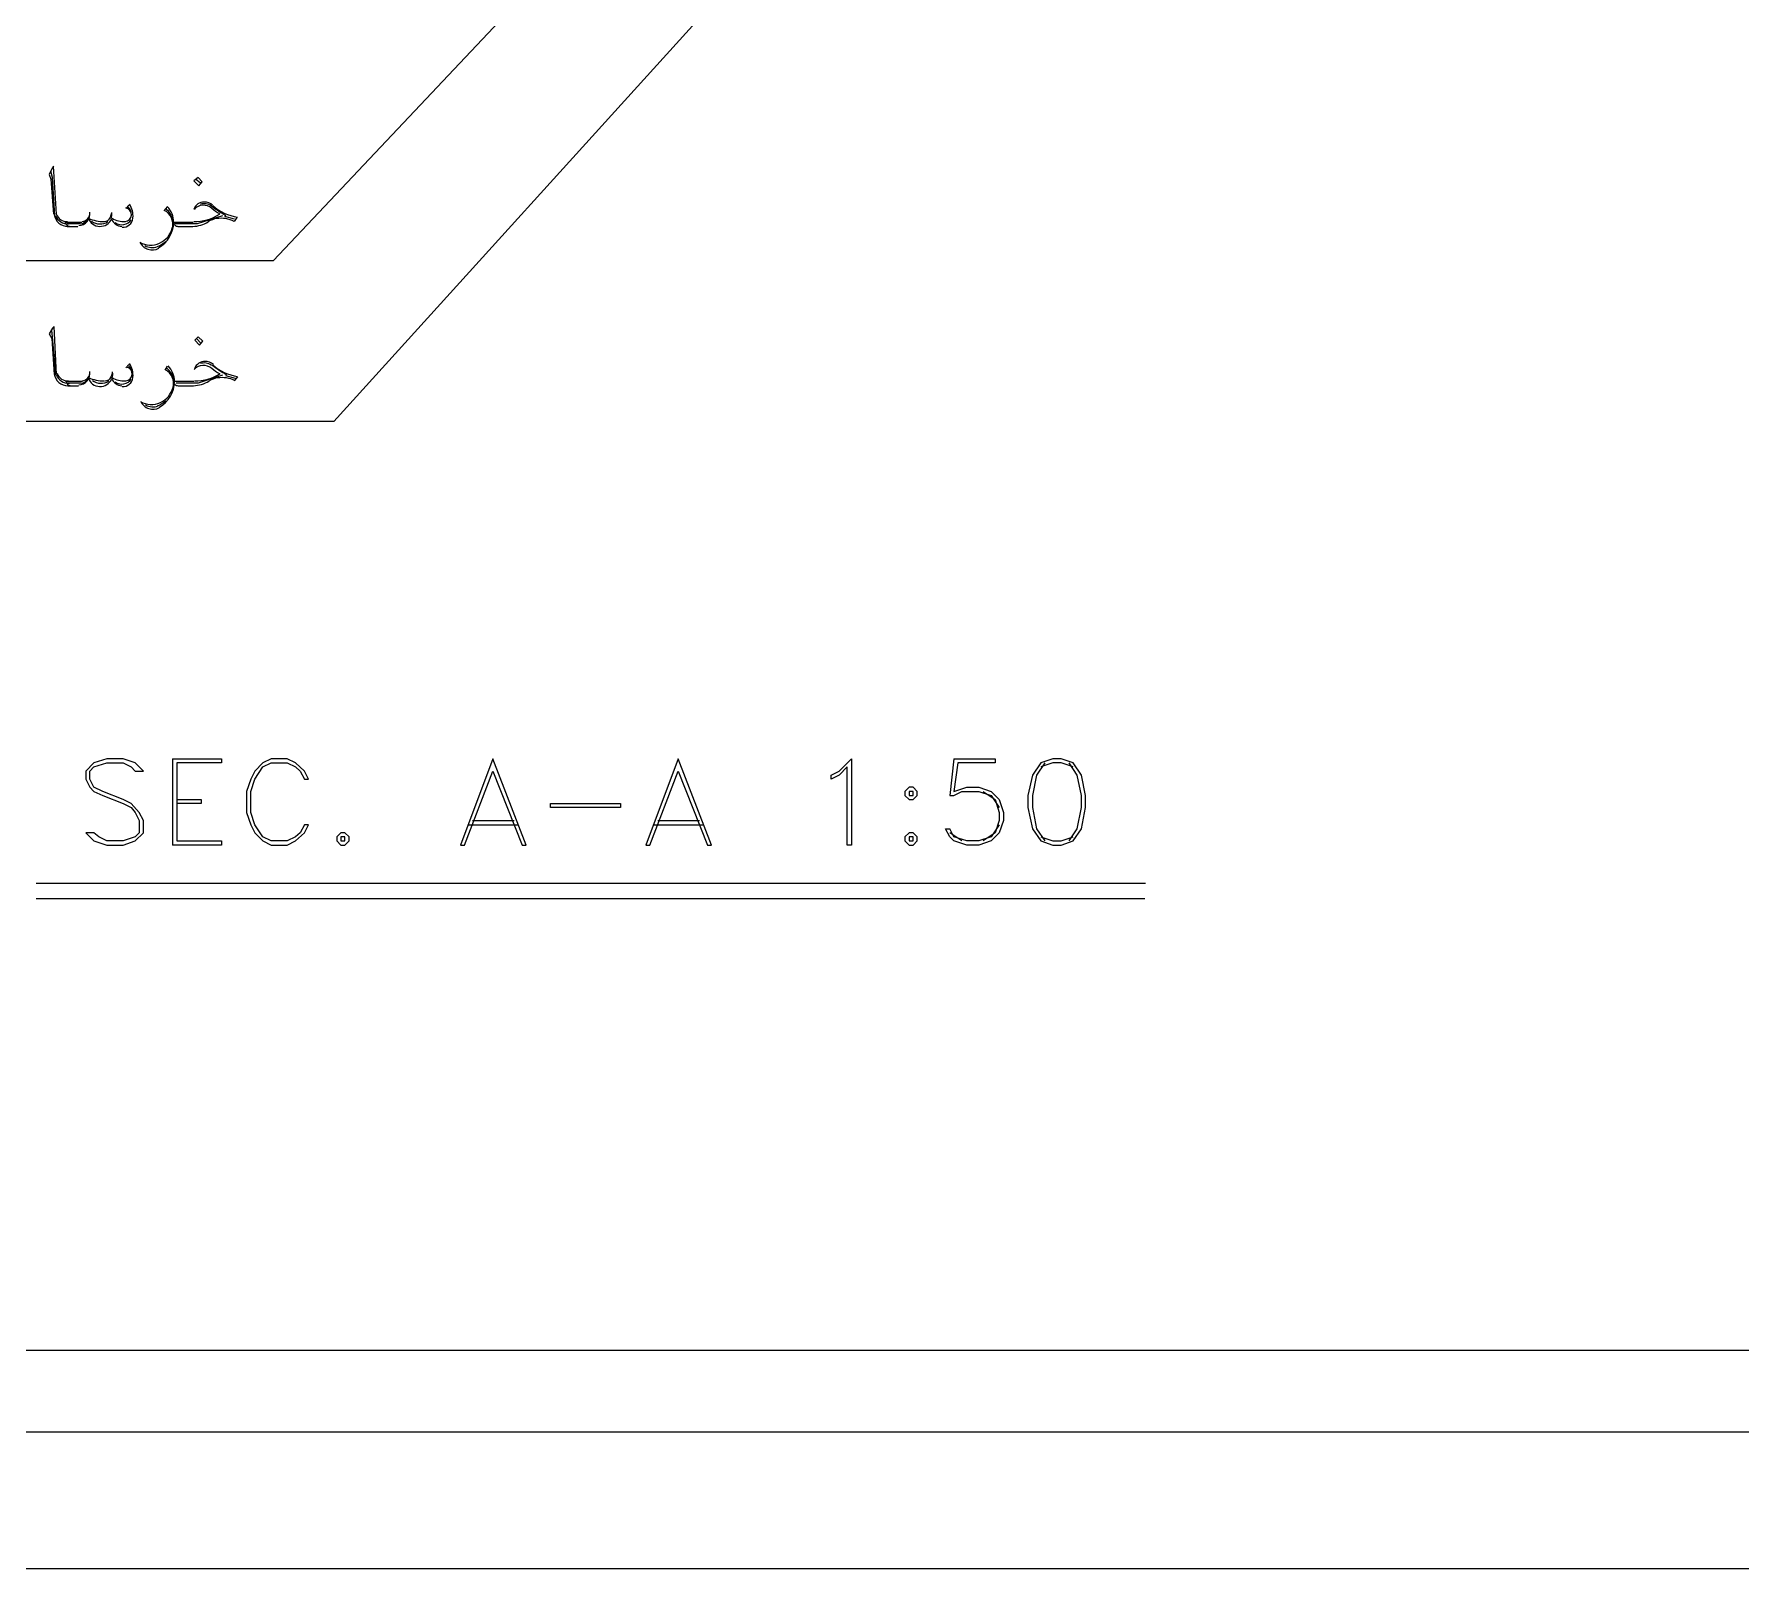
# Model space of a CAD drawing. Header units: millimetres. Extents: x -23396 to 106750, y 116 to 66281.
# Drawn here: x 28197 to 34447, y 116 to 5735 of the extents above; entities that cross this region are included whole.
import ezdxf

# ---------------------------------------------------------------- set-up
doc = ezdxf.new("R2010")
doc.units = ezdxf.units.MM

# ---------------------------------------------------------------- blocks, each defined once
blk = doc.blocks.new('U10U10 SEC')
at = {"color": 0}
for p, q in [((15364.73013568263, -756.6850000002887), (16238.880135683, 170.4050000000279)), ((15521.33013568179, -1175.82000000053), (16574.5226320111, -13.71500000008382)), ((14786.8801356823, -517.5199999997857), (14780.53013568221, -532.3349999997299)), ((14780.53013568221, -532.3349999997299), (14784.73013568146, -545.0150000012945)), ((14788.98013568193, -540.8200000005309), (14784.73013568146, -523.8699999998789)), ((14791.08013568272, -511.184999999823), (14786.8801356823, -517.5199999997857)), ((14799.58013568133, -636.0350000008475), (14791.08013568272, -511.184999999823)), ((14784.73013568146, -545.0150000012945), (14791.08013568272, -636.0350000008475)), ((14795.33013568202, -640.2299999992829), (14788.98013568193, -540.8200000005309)), ((15167.88013568207, -540.8200000005309), (15157.28013568268, -549.2150000005494)), ((15157.28013568268, -549.2150000005494), (15169.98013568286, -561.9700000004377)), ((15174.23013568216, -555.6199999980163), (15161.53013568198, -545.0150000012945)), ((15178.43013568258, -551.3500000012572), (15167.88013568207, -540.8200000005309)), ((15169.98013568286, -561.9700000004377), (15178.43013568258, -551.3500000012572)), ((14987.93013568212, -612.7500000002328), (14979.48013568123, -621.2150000000838)), ((15087.43013568165, -617.0199999993201), (15078.98013568193, -627.565000000177)), ((14865.18013568189, -657.1849999984261), (14820.7301356824, -657.1849999984261)), ((14860.93013568258, -661.4499999990221), (14827.08013568249, -661.4499999990221)), ((15155.18013568305, -657.1849999984261), (15102.23013568263, -657.1849999984261)), ((15165.7301356824, -661.4499999990221), (15108.58013568272, -661.4499999990221)), ((15231.38013568184, -640.2299999992829), (15165.7301356824, -661.4499999990221)), ((15263.1301356823, -648.7150000000838), (15237.73013568193, -642.3649999999907)), ((15263.1301356823, -655.0500000000465), (15269.4801356824, -644.4999999983702)), ((14827.08013568249, -667.7999999991152), (14839.78013568151, -667.7999999991152)), ((14833.43013568258, -667.7999999991152), (14854.58013568249, -667.7999999991152)), ((15114.93013568165, -667.7999999991152), (15153.03013568221, -667.7999999991152)), ((13781.43013568305, -756.6850000002887), (15364.73013568263, -756.6850000002887)), ((14788.98013568193, -932.3850000009406), (14780.53013568221, -947.1999999985565)), ((14793.2301356824, -928.114999999525), (14788.98013568193, -932.3850000009406)), ((14799.58013568133, -1053.035000000382), (14793.2301356824, -928.114999999525)), ((14780.53013568221, -947.1999999985565), (14786.8801356823, -959.8649999999906)), ((14788.98013568193, -955.669999999227), (14786.8801356823, -938.7150000000838)), ((14786.8801356823, -959.8649999999906), (14793.2301356824, -1053.035000000382)), ((14797.43013568282, -1055.169999998761), (14788.98013568193, -955.669999999227)), ((15167.88013568207, -955.669999999227), (15159.38013568231, -964.1550000000279)), ((15159.38013568231, -964.1550000000279), (15172.08013568249, -976.8150000006427)), ((15176.33013568179, -972.5500000000465), (15163.63013568277, -959.8649999999906)), ((15180.58013568342, -966.2150000000838), (15167.88013568207, -955.669999999227)), ((15172.08013568249, -976.8150000006427), (15180.58013568342, -966.2150000000838)), ((14987.93013568212, -1027.599999998929), (14979.48013568123, -1036.08499999973)), ((15087.43013568165, -1031.870000000344), (15081.08013568156, -1042.415000001201)), ((15231.38013568184, -1055.169999998761), (15167.88013568207, -1076.320000000996)), ((15265.2301356831, -1063.56499999878), (15239.83013568272, -1057.234999999637)), ((15263.1301356823, -1069.985000001034), (15271.58013568203, -1059.364999999525)), ((14867.28013568268, -1072.049999999581), (14822.83013568319, -1072.049999999581)), ((14863.08013568226, -1076.320000000996), (14829.18013568212, -1076.320000000996)), ((14829.18013568212, -1082.65000000014), (14841.8801356823, -1082.65000000014)), ((14835.53013568221, -1082.65000000014), (14856.73013568217, -1082.65000000014)), ((15157.28013568268, -1072.049999999581), (15104.3801356823, -1072.049999999581)), ((15167.88013568207, -1076.320000000996), (15110.73013568123, -1076.320000000996)), ((15117.08013568249, -1082.65000000014), (15155.18013568305, -1082.65000000014)), ((15521.33013568179, -1175.82000000053), (13764.53013568128, -1175.82000000053)), ((14896.4801356831, -2064.784999998519), (14875.28013568314, -2085.935000000755)), ((14875.28013568314, -2085.935000000755), (14875.28013568314, -2107.079999999842)), ((14885.88013568254, -2085.935000000755), (14896.4801356831, -2075.405000000028)), ((14885.88013568254, -2107.079999999842), (14885.88013568254, -2085.935000000755)), ((14930.33013568203, -2054.164999999339), (14896.4801356831, -2064.784999998519)), ((14896.4801356831, -2075.405000000028), (14930.33013568203, -2064.784999998519)), ((14972.68013568189, -2054.164999999339), (14930.33013568203, -2054.164999999339)), ((14930.33013568203, -2064.784999998519), (14972.68013568189, -2064.784999998519)), ((15004.43013568235, -2064.784999998519), (14972.68013568189, -2054.164999999339)), ((14972.68013568189, -2064.784999998519), (14993.83013568179, -2075.405000000028)), ((14993.83013568179, -2075.405000000028), (15004.43013568235, -2085.935000000755)), ((15025.58013568226, -2085.935000000755), (15004.43013568235, -2064.784999998519)), ((15004.43013568235, -2085.935000000755), (15025.58013568226, -2085.935000000755)), ((15101.78013568221, -2054.164999999339), (15101.78013568221, -2278.58499999973)), ((15101.78013568221, -2054.164999999339), (15228.78013568174, -2054.164999999339)), ((15112.38013568277, -2064.784999998519), (15112.38013568277, -2267.984999999171)), ((15228.78013568174, -2064.784999998519), (15112.38013568277, -2064.784999998519)), ((15228.78013568174, -2054.164999999339), (15228.78013568174, -2064.784999998519)), ((15315.58013568226, -2085.935000000755), (15304.9801356817, -2107.079999999842)), ((15336.73013568216, -2064.784999998519), (15315.58013568226, -2085.935000000755)), ((15315.58013568226, -2107.079999999842), (15336.73013568216, -2075.405000000028)), ((15357.88013568323, -2054.164999999339), (15336.73013568216, -2064.784999998519)), ((15336.73013568216, -2075.405000000028), (15357.88013568323, -2064.784999998519)), ((15400.23013568193, -2054.164999999339), (15357.88013568323, -2054.164999999339)), ((15357.88013568323, -2064.784999998519), (15400.23013568193, -2064.784999998519)), ((15421.38013568184, -2064.784999998519), (15400.23013568193, -2054.164999999339)), ((15400.23013568193, -2064.784999998519), (15421.38013568184, -2075.405000000028)), ((15444.68013568142, -2085.935000000755), (15421.38013568184, -2064.784999998519)), ((15421.38013568184, -2075.405000000028), (15434.08013568202, -2085.935000000755)), ((15434.08013568202, -2085.935000000755), (15444.68013568142, -2107.079999999842)), ((15455.28013568198, -2107.079999999842), (15444.68013568142, -2085.935000000755)), ((15935.73013568123, -2054.164999999339), (15851.08013568156, -2278.58499999973)), ((15861.68013568212, -2278.58499999973), (15935.73013568123, -2085.935000000755)), ((16022.53013568174, -2278.58499999973), (15935.73013568123, -2054.164999999339)), ((15935.73013568123, -2085.935000000755), (16011.93013568119, -2278.58499999973)), ((16418.33013568133, -2054.164999999339), (16333.68013568165, -2278.58499999973)), ((16344.28013568221, -2278.58499999973), (16418.33013568133, -2085.935000000755)), ((16505.13013568184, -2278.58499999973), (16418.33013568133, -2054.164999999339)), ((16418.33013568133, -2085.935000000755), (16494.53013568128, -2278.58499999973)), ((16816.28013568174, -2096.550000001444), (16837.43013568165, -2085.935000000755)), ((16837.43013568165, -2085.935000000755), (16869.18013568212, -2054.164999999339)), ((16858.63013568277, -2075.405000000028), (16837.43013568165, -2096.550000001444)), ((16858.63013568277, -2278.58499999973), (16858.63013568277, -2075.405000000028)), ((16869.18013568212, -2054.164999999339), (16869.18013568212, -2278.58499999973)), ((17135.88013568254, -2054.164999999339), (17125.33013568202, -2149.470000000438)), ((17135.88013568254, -2054.164999999339), (17243.83013568179, -2054.164999999339)), ((17146.48013568309, -2064.784999998519), (17135.88013568254, -2138.850000001257)), ((17243.83013568179, -2064.784999998519), (17146.48013568309, -2064.784999998519)), ((17243.83013568179, -2054.164999999339), (17243.83013568179, -2064.784999998519)), ((17362.38013568277, -2064.784999998519), (17341.23013568286, -2096.550000001444)), ((17372.98013568333, -2064.784999998519), (17351.78013568221, -2096.550000001444)), ((17394.13013568207, -2054.164999999339), (17362.38013568277, -2064.784999998519)), ((17394.13013568207, -2064.784999998519), (17362.38013568277, -2075.405000000028)), ((17415.28013568198, -2054.164999999339), (17394.13013568207, -2054.164999999339)), ((17415.28013568198, -2064.784999998519), (17394.13013568207, -2064.784999998519)), ((17447.03013568244, -2064.784999998519), (17415.28013568198, -2054.164999999339)), ((17447.03013568244, -2075.405000000028), (17415.28013568198, -2064.784999998519)), ((17457.630135683, -2096.550000001444), (17436.48013568193, -2064.784999998519)), ((17468.2301356824, -2096.550000001444), (17447.03013568244, -2064.784999998519)), ((14875.28013568314, -2107.079999999842), (14885.88013568254, -2128.320000000531)), ((14896.4801356831, -2128.320000000531), (14885.88013568254, -2107.079999999842)), ((14885.88013568254, -2128.320000000531), (14896.4801356831, -2138.850000001257)), ((14919.73013568263, -2138.850000001257), (14896.4801356831, -2128.320000000531)), ((15304.9801356817, -2107.079999999842), (15294.3801356823, -2138.850000001257)), ((15304.9801356817, -2138.850000001257), (15315.58013568226, -2107.079999999842)), ((15444.68013568142, -2107.079999999842), (15455.28013568198, -2107.079999999842)), ((16837.43013568165, -2096.550000001444), (16816.28013568174, -2107.079999999842)), ((16816.28013568174, -2107.079999999842), (16816.28013568174, -2096.550000001444)), ((17019.4801356824, -2128.320000000531), (17008.88013568184, -2138.850000001257)), ((17030.08013568296, -2128.320000000531), (17019.4801356824, -2128.320000000531)), ((17040.6301356823, -2138.850000001257), (17030.08013568296, -2128.320000000531)), ((17135.88013568254, -2138.850000001257), (17169.78013568268, -2128.320000000531)), ((17169.78013568268, -2128.320000000531), (17201.53013568314, -2128.320000000531)), ((17201.53013568314, -2128.320000000531), (17233.28013568128, -2138.850000001257)), ((17341.23013568286, -2096.550000001444), (17328.53013568151, -2149.470000000438)), ((17351.78013568221, -2096.550000001444), (17341.23013568286, -2149.470000000438)), ((17468.2301356824, -2149.470000000438), (17457.630135683, -2096.550000001444)), ((17478.78013568175, -2149.470000000438), (17468.2301356824, -2096.550000001444)), ((14896.4801356831, -2138.850000001257), (14919.73013568263, -2149.470000000438)), ((14972.68013568189, -2160.000000001164), (14919.73013568263, -2138.850000001257)), ((14919.73013568263, -2149.470000000438), (14972.68013568189, -2170.614999999525)), ((14993.83013568179, -2170.614999999525), (14972.68013568189, -2160.000000001164)), ((14972.68013568189, -2170.614999999525), (14993.83013568179, -2181.234999998705)), ((15014.98013568286, -2193.90000000014), (14993.83013568179, -2170.614999999525)), ((15112.38013568277, -2160.000000001164), (15175.88013568254, -2160.000000001164)), ((15175.88013568254, -2170.614999999525), (15112.38013568277, -2170.614999999525)), ((15175.88013568254, -2160.000000001164), (15175.88013568254, -2170.614999999525)), ((15294.3801356823, -2138.850000001257), (15294.3801356823, -2193.90000000014)), ((15304.9801356817, -2193.90000000014), (15304.9801356817, -2138.850000001257)), ((16086.03013568268, -2181.234999998705), (16086.03013568268, -2170.614999999525)), ((16086.03013568268, -2170.614999999525), (16268.08013568342, -2170.614999999525)), ((16268.08013568342, -2170.614999999525), (16268.08013568342, -2181.234999998705)), ((17008.88013568184, -2138.850000001257), (17008.88013568184, -2149.470000000438)), ((17008.88013568184, -2149.470000000438), (17019.4801356824, -2160.000000001164)), ((17019.4801356824, -2138.850000001257), (17019.4801356824, -2149.470000000438)), ((17030.08013568296, -2138.850000001257), (17019.4801356824, -2138.850000001257)), ((17019.4801356824, -2149.470000000438), (17030.08013568296, -2149.470000000438)), ((17019.4801356824, -2160.000000001164), (17030.08013568296, -2160.000000001164)), ((17030.08013568296, -2149.470000000438), (17030.08013568296, -2138.850000001257)), ((17030.08013568296, -2160.000000001164), (17040.6301356823, -2149.470000000438)), ((17040.6301356823, -2149.470000000438), (17040.6301356823, -2138.850000001257)), ((17125.33013568202, -2149.470000000438), (17135.88013568254, -2149.470000000438)), ((17135.88013568254, -2149.470000000438), (17157.08013568249, -2138.850000001257)), ((17157.08013568249, -2138.850000001257), (17201.53013568314, -2138.850000001257)), ((17201.53013568314, -2138.850000001257), (17233.28013568128, -2149.470000000438)), ((17212.08013568133, -2138.850000001257), (17243.83013568179, -2160.000000001164)), ((17233.28013568128, -2138.850000001257), (17254.43013568235, -2160.000000001164)), ((17233.28013568128, -2149.470000000438), (17254.43013568235, -2181.234999998705)), ((17243.83013568179, -2160.000000001164), (17254.43013568235, -2193.90000000014)), ((17254.43013568235, -2160.000000001164), (17265.03013568174, -2193.90000000014)), ((17328.53013568151, -2149.470000000438), (17328.53013568151, -2181.234999998705)), ((17341.23013568286, -2149.470000000438), (17341.23013568286, -2181.234999998705)), ((17468.2301356824, -2181.234999998705), (17468.2301356824, -2149.470000000438)), ((17478.78013568175, -2181.234999998705), (17478.78013568175, -2149.470000000438)), ((14993.83013568179, -2181.234999998705), (15004.43013568235, -2193.90000000014)), ((15004.43013568235, -2193.90000000014), (15014.98013568286, -2215.065000000177)), ((15025.58013568226, -2215.065000000177), (15014.98013568286, -2193.90000000014)), ((15014.98013568286, -2215.065000000177), (15014.98013568286, -2246.815000000643)), ((15025.58013568226, -2246.815000000643), (15025.58013568226, -2215.065000000177)), ((15294.3801356823, -2193.90000000014), (15304.9801356817, -2225.669999999227)), ((15315.58013568226, -2225.669999999227), (15304.9801356817, -2193.90000000014)), ((15882.83013568202, -2215.065000000177), (15990.78013568244, -2215.065000000177)), ((16268.08013568342, -2181.234999998705), (16086.03013568268, -2181.234999998705)), ((16365.43013568212, -2215.065000000177), (16473.38013568254, -2215.065000000177)), ((17254.43013568235, -2215.065000000177), (17243.83013568179, -2246.815000000643)), ((17254.43013568235, -2193.90000000014), (17254.43013568235, -2215.065000000177)), ((17265.03013568174, -2215.065000000177), (17254.43013568235, -2246.815000000643)), ((17265.03013568174, -2193.90000000014), (17265.03013568174, -2215.065000000177)), ((17328.53013568151, -2181.234999998705), (17341.23013568286, -2236.215000000084)), ((17341.23013568286, -2181.234999998705), (17351.78013568221, -2236.215000000084)), ((17457.630135683, -2236.215000000084), (17468.2301356824, -2181.234999998705)), ((17468.2301356824, -2236.215000000084), (17478.78013568175, -2181.234999998705)), ((14875.28013568314, -2246.815000000643), (14896.4801356831, -2267.984999999171)), ((14896.4801356831, -2246.815000000643), (14875.28013568314, -2246.815000000643)), ((14909.18013568212, -2257.434999999823), (14896.4801356831, -2246.815000000643)), ((14930.33013568203, -2267.984999999171), (14909.18013568212, -2257.434999999823)), ((15004.43013568235, -2257.434999999823), (14972.68013568189, -2267.984999999171)), ((15004.43013568235, -2267.984999999171), (15025.58013568226, -2246.815000000643)), ((15014.98013568286, -2246.815000000643), (15004.43013568235, -2257.434999999823)), ((15304.9801356817, -2225.669999999227), (15315.58013568226, -2246.815000000643)), ((15336.73013568216, -2257.434999999823), (15315.58013568226, -2225.669999999227)), ((15315.58013568226, -2246.815000000643), (15336.73013568216, -2267.984999999171)), ((15357.88013568323, -2267.984999999171), (15336.73013568216, -2257.434999999823)), ((15421.38013568184, -2257.434999999823), (15400.23013568193, -2267.984999999171)), ((15434.08013568202, -2246.815000000643), (15421.38013568184, -2257.434999999823)), ((15421.38013568184, -2267.984999999171), (15444.68013568142, -2246.815000000643)), ((15444.68013568142, -2225.669999999227), (15434.08013568202, -2246.815000000643)), ((15455.28013568198, -2225.669999999227), (15444.68013568142, -2225.669999999227)), ((15444.68013568142, -2246.815000000643), (15455.28013568198, -2225.669999999227)), ((15539.93013568165, -2246.815000000643), (15529.33013568109, -2257.434999999823)), ((15529.33013568109, -2257.434999999823), (15529.33013568109, -2267.984999999171)), ((15550.53013568221, -2246.815000000643), (15539.93013568165, -2246.815000000643)), ((15539.93013568165, -2257.434999999823), (15539.93013568165, -2267.984999999171)), ((15550.53013568221, -2257.434999999823), (15539.93013568165, -2257.434999999823)), ((15561.08013568156, -2257.434999999823), (15550.53013568221, -2246.815000000643)), ((15550.53013568221, -2267.984999999171), (15550.53013568221, -2257.434999999823)), ((15561.08013568156, -2267.984999999171), (15561.08013568156, -2257.434999999823)), ((15872.23013568147, -2225.669999999227), (16001.380135683, -2225.669999999227)), ((16354.83013568156, -2225.669999999227), (16483.9801356831, -2225.669999999227)), ((17019.4801356824, -2246.815000000643), (17008.88013568184, -2257.434999999823)), ((17008.88013568184, -2257.434999999823), (17008.88013568184, -2267.984999999171)), ((17030.08013568296, -2246.815000000643), (17019.4801356824, -2246.815000000643)), ((17019.4801356824, -2257.434999999823), (17019.4801356824, -2267.984999999171)), ((17030.08013568296, -2257.434999999823), (17019.4801356824, -2257.434999999823)), ((17040.6301356823, -2257.434999999823), (17030.08013568296, -2246.815000000643)), ((17030.08013568296, -2267.984999999171), (17030.08013568296, -2257.434999999823)), ((17040.6301356823, -2267.984999999171), (17040.6301356823, -2257.434999999823)), ((17125.33013568202, -2257.434999999823), (17114.73013568263, -2236.215000000084)), ((17114.73013568263, -2236.215000000084), (17125.33013568202, -2236.215000000084)), ((17135.88013568254, -2257.434999999823), (17125.33013568202, -2236.215000000084)), ((17157.08013568249, -2267.984999999171), (17125.33013568202, -2246.815000000643)), ((17135.88013568254, -2267.984999999171), (17125.33013568202, -2257.434999999823)), ((17169.78013568268, -2267.984999999171), (17135.88013568254, -2257.434999999823)), ((17233.28013568128, -2257.434999999823), (17201.53013568314, -2267.984999999171)), ((17243.83013568179, -2246.815000000643), (17212.08013568133, -2267.984999999171)), ((17254.43013568235, -2225.669999999227), (17233.28013568128, -2257.434999999823)), ((17254.43013568235, -2246.815000000643), (17233.28013568128, -2267.984999999171)), ((17341.23013568286, -2236.215000000084), (17362.38013568277, -2267.984999999171)), ((17351.78013568221, -2236.215000000084), (17372.98013568333, -2267.984999999171)), ((17362.38013568277, -2257.434999999823), (17394.13013568207, -2267.984999999171)), ((17415.28013568198, -2267.984999999171), (17447.03013568244, -2257.434999999823)), ((17436.48013568193, -2267.984999999171), (17457.630135683, -2236.215000000084)), ((17447.03013568244, -2267.984999999171), (17468.2301356824, -2236.215000000084)), ((14896.4801356831, -2267.984999999171), (14930.33013568203, -2278.58499999973)), ((14972.68013568189, -2267.984999999171), (14930.33013568203, -2267.984999999171)), ((14930.33013568203, -2278.58499999973), (14972.68013568189, -2278.58499999973)), ((14972.68013568189, -2278.58499999973), (15004.43013568235, -2267.984999999171)), ((15228.78013568174, -2278.58499999973), (15101.78013568221, -2278.58499999973)), ((15112.38013568277, -2267.984999999171), (15228.78013568174, -2267.984999999171)), ((15228.78013568174, -2267.984999999171), (15228.78013568174, -2278.58499999973)), ((15336.73013568216, -2267.984999999171), (15357.88013568323, -2278.58499999973)), ((15400.23013568193, -2267.984999999171), (15357.88013568323, -2267.984999999171)), ((15357.88013568323, -2278.58499999973), (15400.23013568193, -2278.58499999973)), ((15400.23013568193, -2278.58499999973), (15421.38013568184, -2267.984999999171)), ((15529.33013568109, -2267.984999999171), (15539.93013568165, -2278.58499999973)), ((15539.93013568165, -2267.984999999171), (15550.53013568221, -2267.984999999171)), ((15539.93013568165, -2278.58499999973), (15550.53013568221, -2278.58499999973)), ((15550.53013568221, -2278.58499999973), (15561.08013568156, -2267.984999999171)), ((15851.08013568156, -2278.58499999973), (15861.68013568212, -2278.58499999973)), ((16011.93013568119, -2278.58499999973), (16022.53013568174, -2278.58499999973)), ((16333.68013568165, -2278.58499999973), (16344.28013568221, -2278.58499999973)), ((16494.53013568128, -2278.58499999973), (16505.13013568184, -2278.58499999973)), ((16869.18013568212, -2278.58499999973), (16858.63013568277, -2278.58499999973)), ((17008.88013568184, -2267.984999999171), (17019.4801356824, -2278.58499999973)), ((17019.4801356824, -2267.984999999171), (17030.08013568296, -2267.984999999171)), ((17019.4801356824, -2278.58499999973), (17030.08013568296, -2278.58499999973)), ((17030.08013568296, -2278.58499999973), (17040.6301356823, -2267.984999999171)), ((17169.78013568268, -2278.58499999973), (17135.88013568254, -2267.984999999171)), ((17201.53013568314, -2267.984999999171), (17169.78013568268, -2267.984999999171)), ((17201.53013568314, -2278.58499999973), (17169.78013568268, -2278.58499999973)), ((17233.28013568128, -2267.984999999171), (17201.53013568314, -2278.58499999973)), ((17362.38013568277, -2267.984999999171), (17394.13013568207, -2278.58499999973)), ((17394.13013568207, -2267.984999999171), (17415.28013568198, -2267.984999999171)), ((17394.13013568207, -2278.58499999973), (17415.28013568198, -2278.58499999973)), ((17415.28013568198, -2278.58499999973), (17447.03013568244, -2267.984999999171)), ((14746.18013568165, -2378.084999999265), (17635.43013568212, -2378.084999999265)), ((14746.18013568165, -2418.250000000699), (17633.33013568249, -2418.250000000699))]:
    blk.add_line(p, q, dxfattribs=at)
for points in [[(14994.28013568221, -638.3099999988917), (14994.83013568156, -629.4200000015552), (14988.8301356818, -621.4300000004004), (14979.9801356817, -619.4899999990593)], [(14993.93013568305, -629.5599999988917), (14991.98013568124, -624.5349999994505), (14988.98013568194, -619.9800000002142), (14985.28013568198, -616.1200000008103)], [(14998.18013568235, -645.470000001369), (14999.58013568133, -633.0700000014622), (14996.58013568203, -620.5299999995623), (14989.53013568128, -610.1199999998789)], [(15104.38013568231, -656.919999999227), (15104.53013568245, -641.5349999989849), (15098.53013568268, -626.8599999987053), (15087.58013568179, -616.1200000008103)], [(15184.28013568222, -604.2649999994319), (15171.93013568235, -604.0549999999348), (15160.78013568245, -611.7799999995622), (15156.73013568217, -623.3500000007916)], [(15203.48013568147, -621.0050000005867), (15190.0801356818, -609.1700000001583), (15169.63013568254, -610.1950000005309), (15157.43013568165, -623.3500000007916)], [(15202.980135681, -614.81499999878), (15194.68013568142, -608.7449999980163), (15183.93013568189, -606.964999999618), (15174.03013568198, -609.9800000002142)], [(15205.58013568343, -612.6099999982398), (15199.63013568254, -607.369999998482), (15192.03013568245, -604.4049999990966), (15184.08013568203, -604.2649999994319)], [(15202.980135681, -613.9850000001024), (15214.58013568249, -623.2800000009591), (15226.93013568235, -631.6949999995995), (15239.98013568287, -639.0700000000651)], [(15203.83013568296, -620.2449999994132), (15210.18013568189, -625.7699999993201), (15216.88013568231, -630.5850000015924), (15224.28013568221, -634.6600000013132)], [(15206.3301356818, -613.4399999992456), (15224.28013568221, -629.6300000010524), (15246.88013568231, -640.089999999618), (15270.88013568138, -643.3349999983329)], [(14793.38013568254, -636.579999999376), (14795.33013568203, -654.7649999998976), (14811.03013568268, -668.420000000624), (14829.38013568231, -667.7999999991152)], [(14797.08013568249, -639.0700000000651), (14801.83013568226, -653.3900000003632), (14815.98013568147, -662.6350000000093), (14830.93013568259, -661.3300000003073)], [(14798.83013568296, -635.4149999993388), (14802.93013568212, -647.9599999997299), (14815.0801356818, -656.0199999983888), (14828.33013568249, -654.9800000002142)], [(14822.83013568319, -656.0900000005495), (14822.83013568319, -659.1749999986496), (14824.08013568203, -662.1400000003632), (14826.18013568166, -664.3450000009034)], [(14826.18013568166, -664.3450000009034), (14828.48013568147, -666.5500000014435), (14831.48013568194, -667.7999999991152), (14834.4801356824, -667.7999999991152)], [(14857.08013568249, -665.6650000007357), (14865.68013568235, -665.2449999994132), (14873.63013568161, -661.2549999996554), (14879.28013568222, -654.6449999988545)], [(14861.28013568291, -661.184999999823), (14868.53013568268, -660.2150000014808), (14875.03013568291, -656.3549999997485), (14879.13013568207, -650.5000000016297)], [(14866.43013568189, -654.9800000002142), (14878.2301356824, -653.7450000003445), (14887.03013568245, -643.4050000004936), (14886.33013568296, -631.5549999999348)], [(14879.28013568222, -654.6449999988545), (14884.73013568147, -648.0299999995622), (14887.23013568263, -639.3300000007729), (14885.98013568147, -630.7950000010896)], [(14881.93013568352, -645.9450000000652), (14886.33013568296, -658.5600000002886), (14898.18013568235, -667.2550000005867), (14911.58013568203, -667.7299999992828)], [(14882.48013568287, -646.7749999987427), (14895.68013568235, -652.3649999999906), (14909.78013568152, -655.1899999997113), (14924.08013568203, -655.0500000000465)], [(14890.7301356824, -654.1499999992083), (14903.28013568245, -663.3900000003632), (14920.23013568194, -663.8699999998789), (14933.28013568128, -655.329999999376)], [(14911.58013568203, -667.7299999992828), (14924.9801356817, -668.279999998631), (14937.33013568156, -660.6400000012945), (14942.78013568198, -648.3649999985937)], [(14923.7301356817, -655.0500000000465), (14930.43013568212, -654.9800000002142), (14936.63013568208, -650.9900000004563), (14939.63013568138, -644.8550000006799)], [(14939.63013568138, -643.4750000003258), (14941.38013568184, -639.8250000004191), (14942.63013568184, -635.8200000005309), (14943.13013568231, -631.7649999994318)], [(14942.08013568249, -646.9899999990594), (14943.48013568263, -642.434999999823), (14943.83013568179, -637.6199999998789), (14943.33013568133, -632.8599999996368)], [(14942.28013568268, -648.5050000005867), (14947.18013568259, -659.4599999987986), (14957.78013568314, -666.830000000773), (14969.78013568268, -667.7299999992828)], [(14943.83013568179, -646.5099999995437), (14954.23013568333, -652.9149999993386), (14966.43013568189, -655.8050000004004), (14978.58013568273, -654.9100000003818)], [(14952.48013568287, -657.6049999997485), (14958.83013568179, -662.489999999525), (14966.93013568235, -664.4850000005681), (14974.88013568277, -663.1100000010337)], [(14970.13013568301, -669.7950000001583), (14984.230135681, -670.9050000004936), (14996.78013568221, -660.5699999991339), (14998.33013568249, -646.5099999995437)], [(14974.88013568277, -663.1100000010337), (14982.83013568203, -661.7349999991711), (14989.68013568259, -657.0400000002701), (14994.13013568207, -650.3049999999348)], [(14977.7301356831, -655.0500000000465), (14986.53013568198, -654.3600000010338), (14993.58013568156, -647.2700000007171), (14994.28013568221, -638.3099999988917)], [(15065.18013568189, -723.399999999674), (15089.18013568212, -709.7649999998976), (15104.18013568212, -684.4000000006054), (15104.38013568231, -656.8499999993946)], [(15101.18013568165, -672.0000000006985), (15105.43013568212, -653.8850000000093), (15096.93013568235, -635.065000000177), (15080.7301356824, -626.1750000005122)], [(15101.38013568301, -649.739999998128), (15099.43013568119, -638.9249999995809), (15093.43013568259, -629.2799999995622), (15084.78013568152, -622.4499999999534)], [(15104.38013568231, -656.0900000005495), (15104.38013568231, -659.1749999986496), (15105.58013568342, -662.1400000003632), (15107.73013568194, -664.3450000009034)], [(15107.73013568194, -664.3450000009034), (15109.98013568287, -666.5500000014435), (15112.98013568217, -667.7999999991152), (15115.98013568147, -667.7999999991152)], [(15154.28013568221, -667.7299999992828), (15168.38013568254, -667.380000000121), (15182.13013568254, -663.1800000008661), (15194.13013568208, -655.6650000007357)], [(15156.58013568203, -654.9800000002142), (15180.38013568207, -655.8050000004004), (15203.83013568296, -649.1200000012759), (15223.58013568156, -635.8949999988545)], [(15217.08013568249, -647.2700000007171), (15208.9801356831, -648.5050000005867), (15201.18013568166, -651.3949999993201), (15194.13013568208, -655.7350000005681)], [(15262.23013568263, -654.7149999986868), (15248.13013568231, -647.6049999997485), (15232.08013568249, -645.065000000177), (15216.53013568198, -647.5349999999162)], [(15015.98013568147, -709.200000000419), (15031.88013568231, -718.0200000002513), (15050.93013568142, -718.8500000012573), (15067.68013568305, -711.4749999984633)], [(15016.53013568198, -708.6549999995622), (15020.58013568226, -717.6149999990593), (15028.18013568235, -724.440000000177), (15037.53013568291, -727.4749999993946)], [(15062.38013568277, -719.8199999995995), (15070.13013568301, -716.7150000005494), (15077.53013568175, -712.3049999994691), (15083.73013568287, -706.7299999983514)], [(15067.68013568305, -711.4749999984633), (15084.230135681, -704.1000000003258), (15096.43013568189, -689.3550000002142), (15100.63013568231, -671.6649999993386)], [(15029.23013568333, -717.8950000007171), (15039.28013568222, -723.4699999995064), (15051.28013568175, -724.3699999980163), (15062.03013568245, -720.2949999982957)], [(15037.53013568291, -727.4749999993946), (15046.83013568226, -730.4899999999906), (15056.93013568352, -729.464999999618), (15065.53013568221, -724.6349999995437)], [(15186.38013568184, -1019.134999999078), (15174.03013568198, -1018.990000000922), (15162.93013568212, -1026.644999998389), (15158.88013568184, -1038.220000000438)], [(15202.980135681, -1029.664999999804), (15194.68013568142, -1023.614999999991), (15183.93013568189, -1021.815000000642), (15174.03013568198, -1024.84999999986)], [(15207.73013568194, -1027.460000001592), (15201.73013568217, -1022.234999999636), (15194.13013568208, -1019.275000001071), (15186.18013568282, -1019.134999999078)], [(14793.38013568254, -1051.445000000531), (14795.33013568203, -1069.704999999376), (14811.03013568268, -1083.26999999932), (14829.38013568231, -1082.65000000014)], [(14799.23013568217, -1053.91500000027), (14803.98013568193, -1068.329999999841), (14818.08013568342, -1077.480000000214), (14833.08013568226, -1076.175000000512)], [(14800.98013568263, -1050.265000000363), (14805.03013568291, -1062.804999999935), (14817.18013568259, -1070.869999999413), (14830.43013568212, -1069.84499999904)], [(14863.43013568142, -1076.035000000847), (14870.63013568231, -1075.084999998798), (14877.18013568259, -1071.219999998575), (14881.38013568184, -1065.364999998128)], [(14866.43013568189, -1069.84499999904), (14878.2301356824, -1068.590000000549), (14887.03013568245, -1058.254999999189), (14886.33013568296, -1046.420000001089)], [(14879.28013568222, -1069.489999999059), (14884.73013568147, -1062.874999999767), (14887.23013568263, -1054.270000000251), (14885.98013568147, -1045.659999999916)], [(14881.93013568352, -1062.874999999767), (14886.33013568296, -1075.559999999823), (14898.18013568235, -1084.170000000158), (14911.58013568203, -1084.715000001015)], [(14882.48013568287, -1061.645000000717), (14895.68013568235, -1067.214999998687), (14909.78013568152, -1070.040000000735), (14924.08013568203, -1069.985000001034)], [(14911.58013568203, -1084.715000001015), (14924.9801356817, -1085.279999998165), (14937.33013568156, -1077.625000000698), (14942.78013568198, -1065.364999998128)], [(14925.83013568249, -1069.985000001034), (14932.53013568175, -1069.84499999904), (14938.73013568287, -1065.839999999152), (14941.73013568333, -1059.719999999506)], [(14941.73013568333, -1058.324999999022), (14943.48013568263, -1054.674999999115), (14944.73013568263, -1050.690000000177), (14945.23013568193, -1046.614999998128)], [(14942.28013568268, -1063.370000001741), (14947.18013568259, -1074.394999999785), (14957.78013568314, -1081.770000000251), (14969.78013568268, -1082.580000000307)], [(14943.83013568179, -1061.360000000568), (14954.23013568333, -1067.780000000493), (14966.43013568189, -1070.744999999879), (14978.58013568273, -1069.774999999208)], [(14944.18013568212, -1061.855000000214), (14945.63013568231, -1057.304999999469), (14945.98013568263, -1052.469999998575), (14945.43013568212, -1047.724999998463)], [(14970.13013568301, -1084.715000001015), (14984.230135681, -1085.754999999189), (14996.78013568221, -1075.420000000158), (14998.33013568249, -1061.360000000568)], [(14974.88013568277, -1077.97499999986), (14982.83013568203, -1076.600000000326), (14989.68013568259, -1071.909999999916), (14994.13013568207, -1065.154999998631)], [(14979.83013568156, -1069.914999998873), (14988.63013568277, -1069.22499999986), (14995.68013568235, -1062.119999999413), (14996.43013568189, -1053.159999999916)], [(14996.43013568189, -1053.159999999916), (14996.93013568235, -1044.284999998053), (14990.93013568259, -1036.205000000773), (14982.13013568254, -1034.355000000214)], [(14996.03013568152, -1044.409999999916), (14994.13013568207, -1039.379999999655), (14991.13013568161, -1034.82999999891), (14987.43013568166, -1031.054999999469)], [(14998.18013568235, -1060.335000000195), (14999.58013568133, -1047.935000000288), (14996.58013568203, -1035.395000000717), (14989.53013568128, -1024.989999999525)], [(15103.28013568245, -1086.864999999525), (15107.53013568175, -1068.734999998705), (15099.08013568203, -1049.999999998836), (15082.83013568203, -1041.109999999171)], [(15103.48013568147, -1064.604999999283), (15101.53013568315, -1053.794999999227), (15095.53013568222, -1044.145000000717), (15086.88013568231, -1037.319999999599)], [(15106.48013568194, -1071.764999999432), (15106.63013568207, -1056.475000000792), (15100.63013568231, -1041.73000000068), (15089.73013568263, -1030.984999999636)], [(15203.48013568147, -1038.005000000121), (15190.0801356818, -1026.08499999973), (15169.63013568254, -1027.195000000065), (15157.43013568165, -1040.350000000326)], [(15158.68013568166, -1069.914999998873), (15182.48013568287, -1070.675000000046), (15205.98013568263, -1063.989999998594), (15225.7301356824, -1050.760000000009)], [(15219.18013568212, -1062.119999999413), (15211.08013568156, -1063.370000001741), (15203.33013568249, -1066.264999998966), (15196.28013568175, -1070.605000000214)], [(15203.83013568296, -1037.249999999767), (15210.18013568189, -1042.770000001183), (15216.88013568231, -1047.585000001127), (15224.28013568221, -1051.589999998687)], [(15205.08013568296, -1028.849999998929), (15216.73013568333, -1038.220000000438), (15229.08013568319, -1046.545000000624), (15242.13013568254, -1053.91500000027)], [(15206.3301356818, -1028.29000000027), (15224.28013568221, -1044.479999999748), (15246.88013568231, -1054.884999998612), (15270.88013568138, -1058.254999999189)], [(15264.33013568226, -1069.564999999711), (15250.23013568193, -1062.470000000903), (15234.18013568212, -1059.914999998873), (15218.68013568166, -1062.399999998743)], [(14824.9801356817, -1070.939999999245), (14824.9801356817, -1074.045000000624), (14826.18013568166, -1077.074999999022), (14828.33013568249, -1079.279999999562)], [(14828.33013568249, -1079.279999999562), (14830.58013568343, -1081.41500000027), (14833.58013568273, -1082.65000000014), (14836.58013568203, -1082.65000000014)], [(14857.08013568249, -1080.514999999432), (14865.68013568235, -1080.110000000568), (14873.63013568161, -1076.10500000068), (14879.28013568222, -1069.489999999059)], [(14892.88013568208, -1069.015000000363), (14905.38013568207, -1078.239999999059), (14922.33013568273, -1078.735000001034), (14935.38013568207, -1070.1800000004)], [(14952.48013568287, -1072.455000000773), (14958.83013568179, -1077.359999999171), (14966.93013568235, -1079.349999999394), (14974.88013568277, -1077.97499999986)], [(15067.33013568156, -1138.265000000829), (15091.28013568175, -1124.614999998593), (15106.28013568291, -1099.335000001592), (15106.48013568194, -1071.694999999599)], [(15069.78013568268, -1126.339999999618), (15086.38013568184, -1118.969999999972), (15098.53013568268, -1104.294999999692), (15102.78013568198, -1086.515000000363)], [(15104.38013568231, -1070.939999999245), (15104.38013568231, -1074.045000000624), (15105.58013568342, -1077.074999999022), (15107.73013568194, -1079.279999999562)], [(15107.73013568194, -1079.279999999562), (15109.98013568287, -1081.41500000027), (15112.98013568217, -1082.65000000014), (15115.98013568147, -1082.65000000014)], [(15156.38013568184, -1082.580000000307), (15170.48013568217, -1082.244999998947), (15184.28013568222, -1078.044999999693), (15196.28013568175, -1070.535000000382)], [(15018.08013568342, -1124.134999999078), (15033.9801356831, -1132.885000001406), (15053.03013568221, -1133.715000000083), (15069.78013568268, -1126.339999999618)], [(15018.63013568277, -1123.519999998389), (15022.68013568189, -1132.480000000214), (15030.28013568198, -1139.290000001201), (15039.63013568138, -1142.324999998091)], [(15031.33013568179, -1132.744999999413), (15041.38013568184, -1138.335000000661), (15053.38013568138, -1139.220000001369), (15064.13013568324, -1135.15999999945)], [(15039.63013568138, -1142.324999998091), (15048.98013568193, -1145.355000001145), (15059.03013568198, -1144.314999998314), (15067.68013568305, -1139.500000000698)], [(15062.38013568277, -1134.685000000754), (15070.13013568301, -1131.649999999208), (15077.53013568175, -1127.170000000624), (15083.73013568287, -1121.580000001704)]]:
    blk.add_open_spline(points, degree=3, dxfattribs=at)

msp = doc.modelspace()

# ---------------------------------------------------------------- linework, layer by layer
at = {"color": 0}
msp.add_line((44008.84491175288, 915.5389610955388), (1011.054911753072, 915.5389610955388), dxfattribs=at)
at = {"linetype": 'Continuous'}
for points in [[(211.0549117530723, 31714.88946109292), (44808.84491175288, 31714.88946109292), (44808.84491175288, 115.5389610955387), (211.0549117530723, 115.5389610955387)], [(711.0549117530722, 31214.88946109292), (44308.84491175287, 31214.88946109292), (44308.84491175287, 615.5389610955388), (711.0549117530722, 615.5389610955388)], [(1011.054911753072, 30914.88946109292), (44008.84491175288, 30914.88946109292), (44008.84491175288, 915.5389610955388), (1011.054911753072, 915.5389610955388)]]:
    msp.add_lwpolyline(points, close=True, dxfattribs=at)

# ---------------------------------------------------------------- block references
at = {"xscale": 1.40625, "yscale": 1.40625, "zscale": 1.40625}
msp.add_blockref('U10U10 SEC', (7467.516750961465, 5970.319913582156), dxfattribs=at)

doc.saveas('drawing.dxf')
